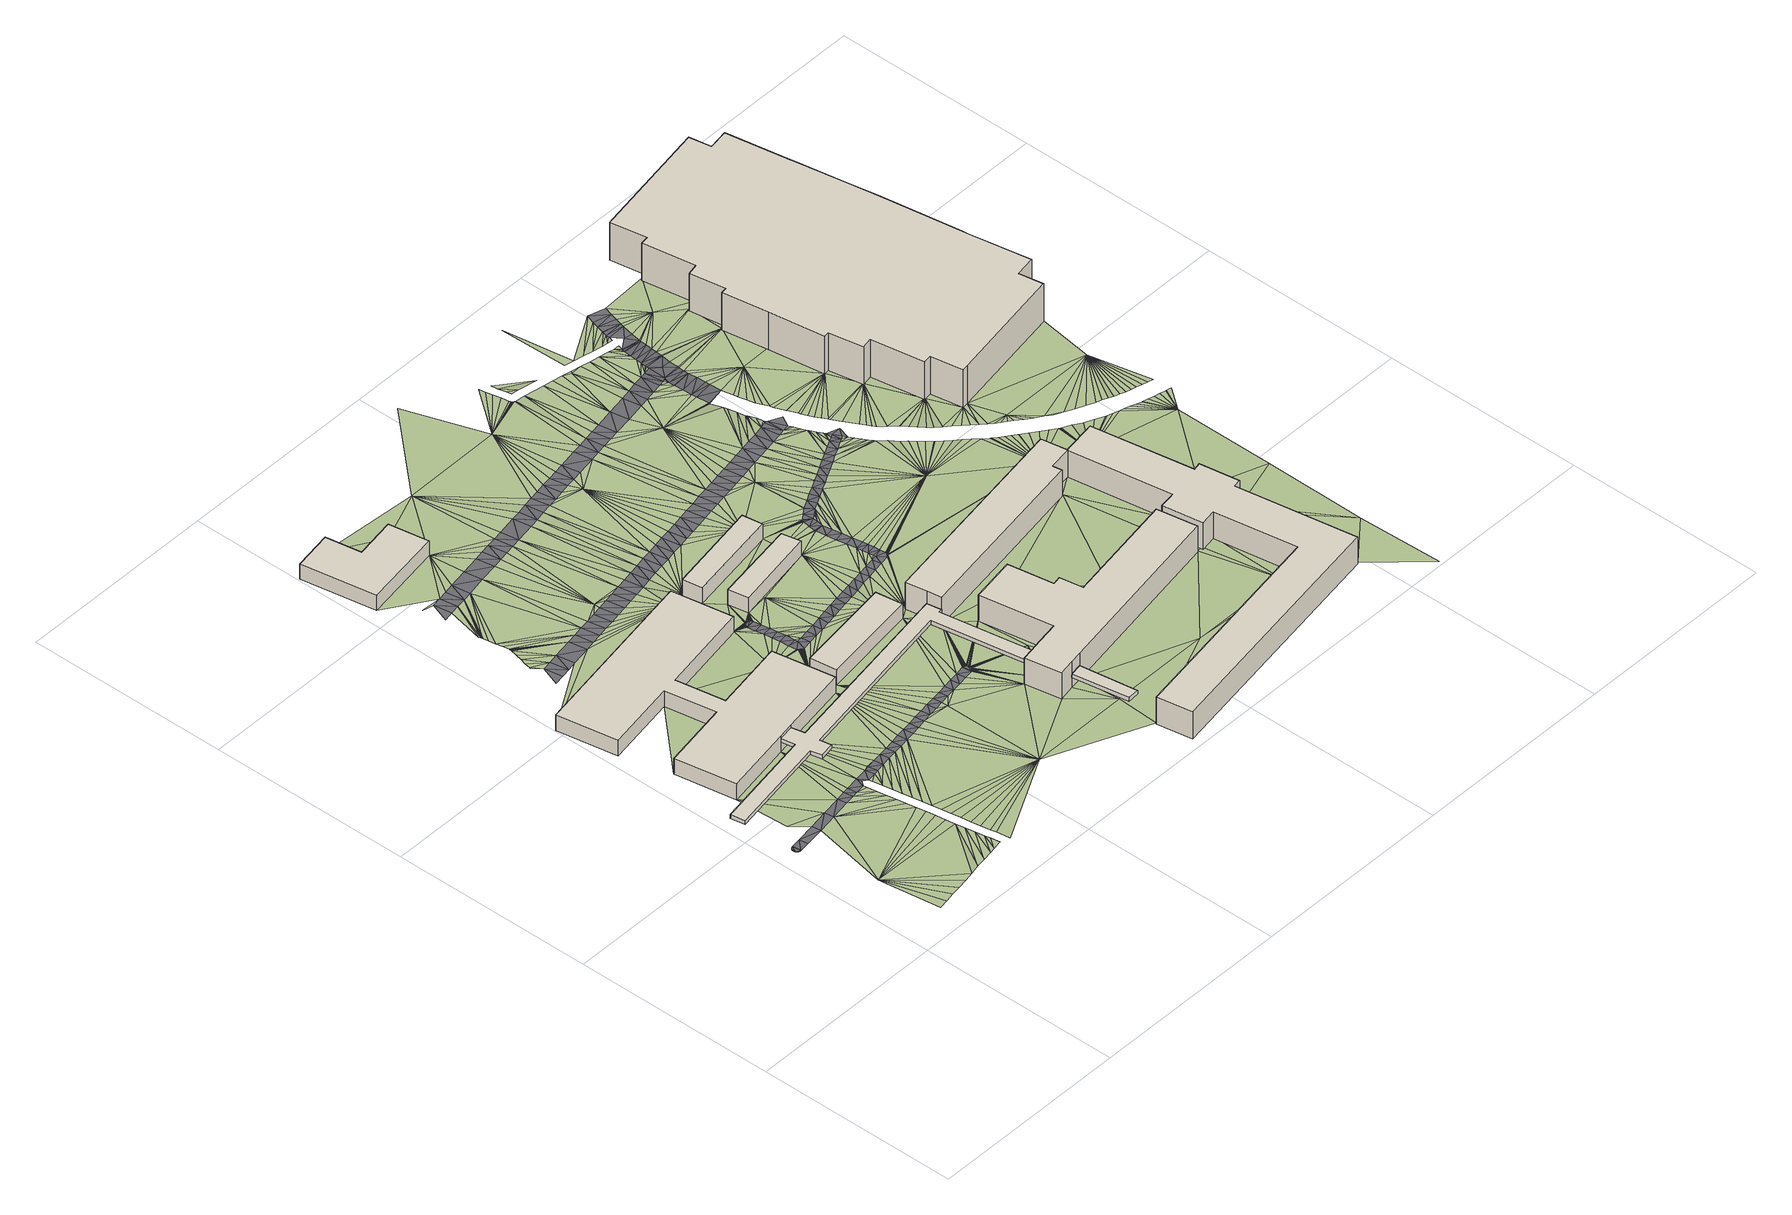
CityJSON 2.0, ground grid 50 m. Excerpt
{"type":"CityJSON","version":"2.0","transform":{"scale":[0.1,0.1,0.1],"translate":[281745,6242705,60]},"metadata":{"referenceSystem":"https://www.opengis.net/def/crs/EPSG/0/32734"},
"CityObjects":{
"building1":{"type":"Building","attributes":{"osm_building":"university","osm_building:levels":"1","osm_address":"HIV/AIDS Unit Bellville 7530 Cape Town","plus_code":"4FRW3J8Q+VHW","ground_height":61.25,"building_height":4.1,"roof_height":65.35},"geometry":[{"type":"Solid","lod":"1","boundaries":[[[[0,1,2,3]],[[1,4,5,2]],[[4,6,7,5]],[[6,8,9,7]],[[8,10,11,9]],[[10,12,13,11]],[[12,14,15,13]],[[14,16,17,15]],[[16,18,19,17]],[[18,20,21,19]],[[20,22,23,21]],[[22,24,25,23]],[[24,26,27,25]],[[26,0,3,27]],[[3,2,5,7,9,11,13,15,17,19,21,23,25,27]],[[26,24,22,20,18,16,14,12,10,8,6,4,1,0]]]]}]},
"building2":{"type":"Building","attributes":{"osm_building":"roof","osm_building:levels":"1","osm_layer":"1","ground_height":61.04,"bottom_roof_height":63.84,"top_roof_height":64.84},"geometry":[{"type":"Solid","lod":"1","boundaries":[[[[28,29,30,31]],[[29,32,33,30]],[[32,34,35,33]],[[34,36,37,35]],[[36,38,39,37]],[[38,40,41,39]],[[40,42,43,41]],[[42,44,45,43]],[[44,46,47,45]],[[46,48,49,47]],[[48,50,51,49]],[[50,52,53,51]],[[52,54,55,53]],[[54,56,57,55]],[[56,58,59,57]],[[58,28,31,59]],[[31,30,33,35,37,39,41,43,45,47,49,51,53,55,57,59]],[[58,56,54,52,50,48,46,44,42,40,38,36,34,32,29,28]]]]}]},
"building3":{"type":"Building","attributes":{"osm_building":"university","osm_building:levels":"1","osm_name":"Control Centre","osm_office":"security","osm_address":"Bellville 7530 Cape Town","plus_code":"4FRW3J9Q+5GH","ground_height":61.45,"building_height":4.1,"roof_height":65.55},"geometry":[{"type":"Solid","lod":"1","boundaries":[[[[60,61,62,63]],[[61,64,65,62]],[[64,66,67,65]],[[66,68,69,67]],[[68,70,71,69]],[[70,60,63,71]],[[63,62,65,67,69,71]],[[70,68,66,64,61,60]]]]}]},
"building4":{"type":"Building","attributes":{"osm_building":"yes","osm_building:levels":"1","osm_address":"Bellville 7530 Cape Town","plus_code":"4FRW3J8Q+VP5","ground_height":61.03,"building_height":4.1,"roof_height":65.13},"geometry":[{"type":"Solid","lod":"1","boundaries":[[[[72,73,74,75]],[[73,76,77,74]],[[76,78,79,77]],[[78,72,75,79]],[[75,74,77,79]],[[78,76,73,72]]]]}]},
"building5":{"type":"Building","attributes":{"osm_building":"roof","osm_building:levels":"1","osm_layer":"1","ground_height":61.07,"bottom_roof_height":63.87,"top_roof_height":64.87},"geometry":[{"type":"Solid","lod":"1","boundaries":[[[[80,81,82,83]],[[81,84,85,82]],[[84,86,87,85]],[[86,80,83,87]],[[83,82,85,87]],[[86,84,81,80]]]]}]},
"building6":{"type":"Building","attributes":{"osm_building":"yes","osm_building:levels":"1","osm_address":"Bellville 7530 Cape Town","plus_code":"4FRW3J8Q+XQ2","ground_height":61.28,"building_height":4.1,"roof_height":65.38},"geometry":[{"type":"Solid","lod":"1","boundaries":[[[[88,89,90,91]],[[89,92,93,90]],[[92,94,95,93]],[[94,88,91,95]],[[91,90,93,95]],[[94,92,89,88]]]]}]},
"building7":{"type":"Building","attributes":{"osm_building":"yes","osm_building:levels":"1","osm_address":"Bellville 7530 Cape Town","plus_code":"4FRW3J8Q+XPQ","ground_height":61.49,"building_height":4.1,"roof_height":65.59},"geometry":[{"type":"Solid","lod":"1","boundaries":[[[[96,97,98,99]],[[97,100,101,98]],[[100,102,103,101]],[[102,96,99,103]],[[99,98,101,103]],[[102,100,97,96]]]]}]},
"building8":{"type":"Building","attributes":{"osm_building":"dormitory","osm_building:levels":"2","osm_building:part":"yes","osm_layer":"1","osm_address":"Bellville 7530 Cape Town","plus_code":"4FRW3J8R+Q22","ground_height":61.25,"building_height":6.9,"roof_height":68.15},"geometry":[{"type":"Solid","lod":"1","boundaries":[[[[104,105,106,107]],[[105,108,109,106]],[[108,110,111,109]],[[110,112,113,111]],[[112,114,115,113]],[[114,116,117,115]],[[116,118,119,117]],[[118,120,121,119]],[[120,122,123,121]],[[122,124,125,123]],[[124,126,127,125]],[[126,128,129,127]],[[128,130,131,129]],[[130,104,107,131]],[[107,106,109,111,113,115,117,119,121,123,125,127,129,131]],[[130,128,126,124,122,120,118,116,114,112,110,108,105,104]]]]}]},
"building9":{"type":"Building","attributes":{"osm_building":"dormitory","osm_building:levels":"2","osm_building:part":"yes","osm_residential":"university","osm_address":"MGR 1 Residence Bellville 7530 Cape Town","plus_code":"4FRW3J8R+P3M","ground_height":61.3,"building_height":6.9,"roof_height":68.2},"geometry":[{"type":"Solid","lod":"1","boundaries":[[[[132,133,134,135]],[[133,136,137,134]],[[136,138,139,137]],[[138,140,141,139]],[[140,142,143,141]],[[142,144,145,143]],[[144,146,147,145]],[[146,148,149,147]],[[148,150,151,149]],[[150,152,153,151]],[[152,154,155,153]],[[154,156,157,155]],[[156,158,159,157]],[[158,160,161,159]],[[160,162,163,161]],[[162,164,165,163]],[[164,166,167,165]],[[166,168,169,167]],[[168,170,171,169]],[[170,172,173,171]],[[172,132,135,173]],[[135,134,137,139,141,143,145,147,149,151,153,155,157,159,161,163,165,167,169,171,173]],[[172,170,168,166,164,162,160,158,156,154,152,150,148,146,144,142,140,138,136,133,132]]]]}]},
"building10":{"type":"Building","attributes":{"osm_building":"university","osm_building:levels":"3","osm_address":"Administration Bellville 7530 Cape Town","plus_code":"4FRW3J9R+43G","ground_height":62.25,"building_height":9.7,"roof_height":71.95},"geometry":[{"type":"Solid","lod":"1","boundaries":[[[[174,175,176,177]],[[175,178,179,176]],[[178,180,181,179]],[[180,182,183,181]],[[182,184,185,183]],[[184,186,187,185]],[[186,188,189,187]],[[188,190,191,189]],[[190,192,193,191]],[[192,194,195,193]],[[194,196,197,195]],[[196,198,199,197]],[[198,200,201,199]],[[200,202,203,201]],[[202,204,205,203]],[[204,206,207,205]],[[206,208,209,207]],[[208,210,211,209]],[[210,212,213,211]],[[212,214,215,213]],[[214,216,217,215]],[[216,218,219,217]],[[218,220,221,219]],[[220,222,223,221]],[[222,224,225,223]],[[224,226,227,225]],[[226,228,229,227]],[[228,230,231,229]],[[230,232,233,231]],[[232,174,177,233]],[[177,176,179,181,183,185,187,189,191,193,195,197,199,201,203,205,207,209,211,213,215,217,219,221,223,225,227,229,231,233]],[[232,230,228,226,224,222,220,218,216,214,212,210,208,206,204,202,200,198,196,194,192,190,188,186,184,182,180,178,175,174]]]]}]},
"terrain1":{"type":"TINRelief","geometry":[{"type":"CompositeSurface","lod":"1","boundaries":[[[234,235,236]],[[235,237,236]],[[236,237,238]],[[236,238,239]],[[240,236,239]],[[241,236,242]],[[243,244,245]],[[10,243,245]],[[240,246,236]],[[242,236,247]],[[245,248,10]],[[240,249,246]],[[246,250,236]],[[250,251,236]],[[251,252,236]],[[247,236,252]],[[249,253,254]],[[253,255,256]],[[257,258,242]],[[248,12,10]],[[246,249,254]],[[259,260,255]],[[256,254,253]],[[255,260,256]],[[247,261,242]],[[259,262,263]],[[263,260,259]],[[261,257,242]],[[263,262,264]],[[265,258,266]],[[266,258,257]],[[12,248,267]],[[268,269,265]],[[266,268,265]],[[270,8,6]],[[271,12,267]],[[268,272,269]],[[272,273,269]],[[271,274,12]],[[275,276,277]],[[275,277,278]],[[14,12,274]],[[276,279,280]],[[281,277,276]],[[274,282,14]],[[283,284,285]],[[286,287,279]],[[288,289,290]],[[291,292,286]],[[276,280,281]],[[291,293,294]],[[289,295,296]],[[295,289,288]],[[282,297,298]],[[14,282,298]],[[295,299,296]],[[300,293,301]],[[302,303,304]],[[280,279,287]],[[302,304,305]],[[306,298,297]],[[304,307,305]],[[14,298,306]],[[304,308,307]],[[304,309,308]],[[310,299,311]],[[309,304,312]],[[313,312,304]],[[295,311,299]],[[313,304,301]],[[311,314,310]],[[292,287,286]],[[306,315,14]],[[294,292,291]],[[316,14,315]],[[317,318,314]],[[318,317,319]],[[319,317,320]],[[317,321,320]],[[322,323,324]],[[317,314,311]],[[294,293,300]],[[321,325,326]],[[327,326,325]],[[328,324,329]],[[330,331,328]],[[328,329,330]],[[327,332,333]],[[334,323,322]],[[331,333,332]],[[285,335,283]],[[336,337,338]],[[325,321,317]],[[301,304,300]],[[322,324,328]],[[339,20,18]],[[14,316,16]],[[327,325,340]],[[328,331,332]],[[327,340,332]],[[338,341,61]],[[316,342,16]],[[343,16,342]],[[300,304,344]],[[341,338,345]],[[346,16,343]],[[347,344,304]],[[332,340,348]],[[349,350,351]],[[352,16,346]],[[283,335,353]],[[341,345,354]],[[340,355,348]],[[356,339,18]],[[357,347,304]],[[358,16,352]],[[353,335,359]],[[354,360,341]],[[358,361,16]],[[348,355,362]],[[363,362,355]],[[364,359,335]],[[357,304,365]],[[361,366,16]],[[18,16,72]],[[72,16,366]],[[367,357,365]],[[368,362,363]],[[369,364,335]],[[366,361,370]],[[348,362,371]],[[372,341,360]],[[367,365,373]],[[362,368,374]],[[375,369,335]],[[376,366,370]],[[377,18,72]],[[373,365,378]],[[362,379,371]],[[349,380,350]],[[381,341,372]],[[362,374,382]],[[335,383,375]],[[376,384,366]],[[385,18,386]],[[387,18,385]],[[386,18,377]],[[388,18,387]],[[389,356,18]],[[388,390,18]],[[18,390,391]],[[377,72,392]],[[393,392,72]],[[394,393,72]],[[395,394,72]],[[378,365,396]],[[397,395,72]],[[18,391,389]],[[398,397,72]],[[72,399,398]],[[72,400,399]],[[400,72,401]],[[402,379,362]],[[72,403,401]],[[404,341,381]],[[72,405,403]],[[406,405,72]],[[407,362,382]],[[366,384,408]],[[406,72,409]],[[335,410,383]],[[304,120,365]],[[409,72,411]],[[380,349,341]],[[365,412,396]],[[402,362,413]],[[404,414,341]],[[413,362,407]],[[335,415,410]],[[356,389,416]],[[417,356,416]],[[417,418,356]],[[418,419,356]],[[419,420,356]],[[420,421,356]],[[421,422,356]],[[422,423,356]],[[423,424,356]],[[411,72,425]],[[424,426,356]],[[426,427,356]],[[427,428,356]],[[428,429,356]],[[356,429,430]],[[356,430,431]],[[431,432,356]],[[335,356,433]],[[335,434,415]],[[341,414,380]],[[425,72,435]],[[436,437,438]],[[94,356,432]],[[436,439,437]],[[304,122,120]],[[365,120,412]],[[434,335,440]],[[433,356,94]],[[433,440,335]],[[439,441,442]],[[432,443,94]],[[88,444,445]],[[443,446,94]],[[407,447,413]],[[439,436,441]],[[446,444,94]],[[448,88,445]],[[448,449,88]],[[407,450,447]],[[88,449,451]],[[304,452,122]],[[88,451,453]],[[453,454,88]],[[88,454,455]],[[88,456,457]],[[88,455,458]],[[88,458,459]],[[88,459,460]],[[460,461,88]],[[88,461,462]],[[456,88,463]],[[88,462,463]],[[464,366,408]],[[304,465,452]],[[442,466,467]],[[88,94,444]],[[468,434,440]],[[120,469,412]],[[466,442,441]],[[447,450,470]],[[467,471,457]],[[468,440,472]],[[473,380,414]],[[457,471,88]],[[120,474,469]],[[72,475,435]],[[466,471,467]],[[476,447,470]],[[477,464,408]],[[440,478,472]],[[474,120,479]],[[470,480,476]],[[380,473,481]],[[479,120,482]],[[120,483,482]],[[483,120,484]],[[484,120,485]],[[486,485,120]],[[487,486,120]],[[464,477,488]],[[489,478,440]],[[471,466,490]],[[491,492,493]],[[487,118,494]],[[494,118,495]],[[120,118,487]],[[496,495,118]],[[480,497,476]],[[498,497,480]],[[490,499,471]],[[500,380,481]],[[501,489,440]],[[124,122,452]],[[502,488,503]],[[435,475,504]],[[503,505,502]],[[94,506,433]],[[507,502,505]],[[507,508,502]],[[502,508,509]],[[502,509,510]],[[502,510,511]],[[471,499,512]],[[502,511,513]],[[513,514,502]],[[500,515,380]],[[502,514,516]],[[517,501,440]],[[518,496,519]],[[520,518,519]],[[498,521,497]],[[520,519,522]],[[523,522,519]],[[524,523,519]],[[524,519,525]],[[526,525,519]],[[527,504,475]],[[528,521,498]],[[529,124,452]],[[112,516,492]],[[112,492,491]],[[118,519,496]],[[112,491,530]],[[88,471,531]],[[112,530,532]],[[112,533,526]],[[112,532,533]],[[512,534,471]],[[535,380,515]],[[464,488,502]],[[527,475,536]],[[528,537,521]],[[116,519,118]],[[538,536,475]],[[517,440,539]],[[502,516,112]],[[519,112,526]],[[475,540,538]],[[534,531,471]],[[541,542,528]],[[543,475,464]],[[464,502,544]],[[542,537,528]],[[116,114,519]],[[464,544,543]],[[540,475,545]],[[94,546,506]],[[535,547,380]],[[542,541,548]],[[452,465,549]],[[534,550,531]],[[475,551,545]],[[552,537,542]],[[112,519,114]],[[475,543,553]],[[548,554,542]],[[549,529,452]],[[539,555,517]],[[550,556,531]],[[551,475,553]],[[557,552,542]],[[558,542,554]],[[559,531,556]],[[539,560,555]],[[561,547,535]],[[557,542,562]],[[547,563,380]],[[553,543,564]],[[542,558,565]],[[531,559,566]],[[567,560,539]],[[561,568,547]],[[110,502,112]],[[569,562,542]],[[564,543,570]],[[542,565,571]],[[547,568,572]],[[567,539,573]],[[569,542,574]],[[543,575,570]],[[571,576,542]],[[566,577,531]],[[578,547,572]],[[546,531,579]],[[575,543,580]],[[573,539,581]],[[543,582,580]],[[582,543,583]],[[583,543,584]],[[585,586,566]],[[587,506,546]],[[542,588,574]],[[578,589,547]],[[542,576,588]],[[590,539,506]],[[591,581,539]],[[592,585,593]],[[566,586,577]],[[594,531,577]],[[531,594,595]],[[596,585,592]],[[597,531,595]],[[586,585,596]],[[598,531,597]],[[579,531,598]],[[599,546,579]],[[600,601,593]],[[546,599,602]],[[592,593,601]],[[539,603,591]],[[604,546,602]],[[587,546,604]],[[605,547,589]],[[606,506,587]],[[607,506,606]],[[608,506,607]],[[609,506,608]],[[610,588,576]],[[611,506,609]],[[612,506,611]],[[612,590,506]],[[582,583,613]],[[614,539,590]],[[108,615,110]],[[588,610,616]],[[614,617,539]],[[605,618,547]],[[619,603,539]],[[620,616,610]],[[539,617,619]],[[465,621,549]],[[622,623,624]],[[616,620,625]],[[626,627,628]],[[627,622,624]],[[629,623,630]],[[615,631,110]],[[615,632,631]],[[618,633,547]],[[549,634,529]],[[628,627,624]],[[635,603,619]],[[630,636,637]],[[629,624,623]],[[638,502,110]],[[639,547,640]],[[640,547,641]],[[547,642,641]],[[642,547,643]],[[547,639,644]],[[645,643,547]],[[547,646,645]],[[547,647,646]],[[648,547,644]],[[547,633,647]],[[649,635,619]],[[547,648,650]],[[651,547,650]],[[652,619,617]],[[653,618,654]],[[629,630,655]],[[656,619,652]],[[657,658,620]],[[620,658,625]],[[633,618,653]],[[649,619,659]],[[637,655,630]],[[660,584,543]],[[661,662,663]],[[663,662,664]],[[664,662,665]],[[666,665,662]],[[662,667,666]],[[662,668,667]],[[669,668,662]],[[662,670,669]],[[662,671,670]],[[672,619,656]],[[671,662,673]],[[673,662,674]],[[675,654,676]],[[662,677,674]],[[657,678,658]],[[677,662,636]],[[653,654,675]],[[640,679,639]],[[659,619,680]],[[625,658,681]],[[672,682,619]],[[683,633,653]],[[675,676,684]],[[678,685,658]],[[658,686,681]],[[680,619,687]],[[682,688,619]],[[688,687,619]],[[658,685,689]],[[690,691,692]],[[690,692,693]],[[584,660,694]],[[694,660,661]],[[662,637,636]],[[695,675,684]],[[632,696,631]],[[686,658,697]],[[658,689,698]],[[699,693,700]],[[110,631,638]],[[684,701,695]],[[693,692,700]],[[688,702,687]],[[687,702,703]],[[658,698,704]],[[697,658,705]],[[706,703,702]],[[695,701,707]],[[637,662,708]],[[709,703,706]],[[710,707,701]],[[711,708,662]],[[712,709,706]],[[705,658,713]],[[714,634,549]],[[658,704,715]],[[716,701,717]],[[710,701,716]],[[718,711,662]],[[709,712,719]],[[621,714,549]],[[720,721,704]],[[662,661,660]],[[712,722,719]],[[662,723,718]],[[658,724,713]],[[716,717,725]],[[726,727,720]],[[716,728,710]],[[658,715,729]],[[658,729,730]],[[731,658,730]],[[658,731,732]],[[704,721,733]],[[704,733,715]],[[734,658,732]],[[734,724,658]],[[719,722,735]],[[736,716,725]],[[727,721,720]],[[631,696,638]],[[728,716,736]],[[726,737,738]],[[739,719,735]],[[740,727,726]],[[723,741,742]],[[738,740,726]],[[743,722,744]],[[745,713,746]],[[725,747,748]],[[736,725,748]],[[723,662,749]],[[750,738,737]],[[739,751,752]],[[753,737,754]],[[737,753,750]],[[722,743,735]],[[742,755,756]],[[713,724,746]],[[751,739,735]],[[754,757,753]],[[758,744,759]],[[757,760,753]],[[761,752,762]],[[763,764,765]],[[762,752,766]],[[743,744,758]],[[766,752,751]],[[767,768,745]],[[769,756,770]],[[741,723,771]],[[767,745,746]],[[723,749,771]],[[772,773,759]],[[758,759,774]],[[759,773,774]],[[747,775,748]],[[747,776,775]],[[755,742,741]],[[772,777,773]],[[769,778,779]],[[770,756,780]],[[781,777,772]],[[782,634,714]],[[768,767,783]],[[780,756,755]],[[784,768,783]],[[785,768,784]],[[778,769,770]],[[779,778,786]],[[785,784,787]],[[749,662,788]],[[696,634,789]],[[789,634,782]],[[787,784,790]],[[791,776,792]],[[662,793,788]],[[782,714,794]],[[795,775,776]],[[714,621,794]],[[662,796,793]],[[792,797,798]],[[792,798,799]],[[776,791,795]],[[799,791,792]],[[662,800,796]],[[662,801,800]],[[789,802,696]],[[775,803,804]],[[803,775,795]],[[764,805,806]],[[802,638,696]],[[807,801,662]],[[808,807,662]],[[809,808,662]],[[810,804,803]],[[811,805,812]],[[813,814,804]],[[810,813,804]],[[809,662,815]],[[816,817,818]],[[819,816,818]],[[813,820,814]],[[821,817,816]],[[822,823,812]],[[824,814,820]],[[662,825,815]],[[816,826,821]],[[816,819,827]],[[816,828,826]],[[824,829,814]],[[830,831,638]],[[816,832,828]],[[662,833,825]],[[834,832,816]],[[822,835,836]],[[834,816,837]],[[830,638,802]],[[662,660,838]],[[662,838,833]],[[816,839,837]],[[840,835,841]],[[842,812,823]],[[843,839,816]],[[836,844,822]],[[840,836,835]],[[845,846,827]],[[844,823,822]],[[847,846,845]],[[848,846,847]],[[811,806,805]],[[842,811,812]],[[846,848,849]],[[846,849,850]],[[850,851,846]],[[846,851,852]],[[853,854,855]],[[852,856,846]],[[846,856,857]],[[858,859,857]],[[859,858,860]],[[859,860,861]],[[859,861,862]],[[862,863,859]],[[863,864,859]],[[843,865,866]],[[827,846,816]],[[864,867,859]],[[866,865,868]],[[868,865,869]],[[870,869,865]],[[867,871,872]],[[870,865,873]],[[854,873,865]],[[871,874,872]],[[838,660,875]],[[876,855,877]],[[872,874,878]],[[660,879,875]],[[816,865,843]],[[880,876,877]],[[878,881,872]],[[880,877,882]],[[660,883,879]],[[846,857,859]],[[884,882,877]],[[885,855,854]],[[660,886,887]],[[881,888,872]],[[883,660,889]],[[890,872,888]],[[891,889,660]],[[892,884,877]],[[893,872,890]],[[894,891,660]],[[872,859,867]],[[877,895,892]],[[896,894,660]],[[877,897,895]],[[226,893,898]],[[660,899,896]],[[897,877,900]],[[901,226,898]],[[902,816,846]],[[660,903,899]],[[904,905,906]],[[901,907,226]],[[900,877,908]],[[877,855,885]],[[872,893,226]],[[909,903,660]],[[226,907,910]],[[865,816,902]],[[854,865,885]],[[660,887,911]],[[912,913,887]],[[914,905,904]],[[859,915,846]],[[660,911,909]],[[906,905,916]],[[228,910,917]],[[917,918,919]],[[872,920,859]],[[226,910,228]],[[921,919,918]],[[922,872,226]],[[228,917,919]],[[921,923,919]],[[923,924,919]],[[925,908,877]],[[926,911,887]],[[927,919,924]],[[887,928,926]],[[916,929,913]],[[930,928,887]],[[931,885,865]],[[927,932,919]],[[877,885,933]],[[919,932,934]],[[935,930,887]],[[905,929,916]],[[925,877,933]],[[887,936,935]],[[887,913,937]],[[887,938,936]],[[934,939,940]],[[938,887,941]],[[887,942,941]],[[887,943,942]],[[937,913,929]],[[228,919,944]],[[887,937,943]],[[919,934,944]],[[940,944,934]],[[944,940,945]],[[937,946,943]],[[944,945,947]],[[937,948,946]],[[947,949,944]],[[948,937,950]],[[951,950,937]],[[944,949,952]],[[953,951,937]],[[937,954,953]],[[955,944,952]],[[937,956,954]],[[955,957,944]],[[944,958,228]],[[959,956,937]],[[960,944,957]],[[960,961,944]],[[937,962,959]],[[963,962,937]],[[944,961,964]],[[963,937,965]],[[944,964,966]],[[966,967,944]],[[968,944,967]],[[944,968,969]],[[970,971,972]],[[972,973,970]]]}]},
"road1":{"type":"Road","attributes":{"osm_access":"private","osm_highway":"service","osm_is_in":"Bellville Campus, Cape Peninsula University of Technology, Bellville, Western Cape, South Africa","osm_lanes":"2","osm_maxspeed":"30","osm_name":"Achievers Way","osm_oneway":"yes","osm_surface":"asphalt"},"geometry":[{"type":"MultiSurface","lod":"1","boundaries":[[[974,975,288]],[[975,976,288]],[[288,976,295]],[[320,314,318]],[[321,314,320]],[[318,319,320]],[[295,976,311]],[[284,311,976]],[[311,284,283]],[[977,334,337]],[[311,283,317]],[[337,334,322]],[[322,338,337]],[[317,283,353]],[[322,328,338]],[[317,353,325]],[[338,328,345]],[[353,359,325]],[[354,345,328]],[[359,340,325]],[[328,332,354]],[[359,364,340]],[[364,355,340]],[[354,332,348]],[[369,355,364]],[[360,354,348]],[[369,363,355]],[[375,363,369]],[[375,368,363]],[[348,371,360]],[[375,383,368]],[[371,372,360]],[[368,383,374]],[[383,410,374]],[[372,371,379]],[[410,382,374]],[[372,379,381]],[[410,415,382]],[[379,404,381]],[[415,407,382]],[[404,379,402]],[[415,434,407]],[[402,413,404]],[[450,407,434]],[[404,413,414]],[[413,447,414]],[[434,470,450]],[[468,470,434]],[[414,447,473]],[[480,470,468]],[[472,480,468]],[[473,447,481]],[[447,476,481]],[[480,472,498]],[[472,478,498]],[[481,476,497]],[[498,478,528]],[[500,481,497]],[[528,478,489]],[[515,500,497]],[[541,528,489]],[[497,521,515]],[[489,501,541]],[[515,521,537]],[[541,501,548]],[[537,535,515]],[[517,548,501]],[[537,552,535]],[[517,554,548]],[[561,535,552]],[[554,517,555]],[[552,568,561]],[[558,554,555]],[[552,557,568]],[[555,560,558]],[[568,557,562]],[[560,565,558]],[[572,568,562]],[[560,567,565]],[[572,562,569]],[[565,567,573]],[[572,569,578]],[[573,571,565]],[[578,569,589]],[[581,571,573]],[[589,569,574]],[[571,581,576]],[[581,591,576]],[[589,574,588]],[[576,591,610]],[[589,588,605]],[[610,591,603]],[[610,603,620]],[[605,588,616]],[[635,620,603]],[[605,616,618]],[[620,635,657]],[[654,618,616]],[[654,616,625]],[[657,635,649]],[[649,678,657]],[[654,625,681]],[[676,654,681]],[[649,659,678]],[[678,659,685]],[[681,686,676]],[[684,676,686]],[[685,659,680]],[[689,685,680]],[[701,684,686]],[[689,680,687]],[[698,689,687]],[[701,686,697]],[[687,704,698]],[[704,687,703]],[[717,701,697]],[[704,703,709]],[[720,704,709]],[[717,697,705]],[[709,726,720]],[[719,726,709]],[[717,705,725]],[[705,713,725]],[[726,719,737]],[[737,719,739]],[[745,725,713]],[[747,725,745]],[[739,752,737]],[[754,737,752]],[[754,752,978]],[[745,776,747]],[[754,978,757]],[[978,752,761]],[[745,768,776]],[[761,979,978]],[[785,776,768]],[[785,792,776]],[[792,785,980]],[[980,785,787]],[[980,797,792]],[[981,797,980]]]}]},
"road2":{"type":"Road","attributes":{"osm_highway":"service","osm_lanes":"1","osm_surface":"asphalt"},"geometry":[{"type":"MultiSurface","lod":"1","boundaries":[[[982,983,984]],[[985,986,982]],[[984,985,982]],[[983,987,988]],[[989,983,990]],[[991,990,983]],[[983,992,991]],[[993,991,992]],[[994,988,995]],[[988,996,992]],[[996,988,994]],[[983,988,992]],[[982,997,998]],[[999,1000,1001]],[[1001,1002,999]],[[1000,998,1001]],[[1003,1004,998]],[[998,1005,1001]],[[998,1000,1003]],[[998,987,982]],[[1005,998,997]],[[1006,1007,988]],[[1005,1008,1009]],[[997,1008,1005]],[[1010,1006,988]],[[998,1011,987]],[[241,1012,1013]],[[1011,1013,1012]],[[245,241,242]],[[987,983,982]],[[1010,988,1014]],[[1015,1016,987]],[[988,987,1014]],[[1011,1015,987]],[[241,245,244]],[[244,1012,241]],[[1012,1015,1011]],[[242,258,248]],[[245,242,248]],[[267,248,265]],[[248,258,265]],[[267,269,271]],[[271,269,273]],[[277,282,278]],[[278,274,1017]],[[282,277,281]],[[1017,274,273]],[[271,273,274]],[[282,281,297]],[[278,282,274]],[[280,287,315]],[[315,306,280]],[[292,316,315]],[[292,315,287]],[[280,306,297]],[[297,281,280]],[[269,267,265]],[[294,342,316]],[[343,342,300]],[[300,342,294]],[[346,300,344]],[[352,347,357]],[[346,344,347]],[[358,357,367]],[[343,300,346]],[[352,357,358]],[[347,352,346]],[[373,378,370]],[[361,367,370]],[[376,370,378]],[[378,396,376]],[[361,358,367]],[[373,370,367]],[[396,412,384]],[[412,469,477]],[[469,474,488]],[[479,488,474]],[[505,479,483]],[[484,485,483]],[[487,483,485]],[[487,495,483]],[[495,518,483]],[[495,487,494]],[[485,486,487]],[[483,479,482]],[[396,384,376]],[[518,495,496]],[[469,488,477]],[[479,503,488]],[[477,408,412]],[[493,530,491]],[[492,516,493]],[[503,479,505]],[[384,412,408]],[[514,493,516]],[[483,493,507]],[[509,508,507]],[[507,505,483]],[[514,513,511]],[[510,509,507]],[[507,511,510]],[[507,514,511]],[[514,507,493]],[[493,522,533]],[[532,493,533]],[[518,520,522]],[[532,530,493]],[[522,523,524]],[[533,525,526]],[[533,524,525]],[[524,533,522]],[[493,483,522]],[[483,518,522]],[[316,292,294]]]}]},
"road3":{"type":"Road","attributes":{"osm_highway":"service","osm_lanes":"1","osm_surface":"asphalt"},"geometry":[{"type":"MultiSurface","lod":"1","boundaries":[[[397,398,399]],[[403,405,401]],[[387,405,406]],[[401,405,400]],[[397,399,405]],[[405,399,400]],[[409,387,406]],[[387,385,386]],[[386,394,405]],[[438,388,387]],[[437,439,390]],[[377,392,386]],[[394,395,397]],[[405,394,397]],[[393,394,392]],[[387,386,405]],[[386,392,394]],[[388,437,390]],[[390,439,391]],[[438,387,409]],[[436,438,411]],[[411,438,409]],[[436,411,425]],[[441,436,425]],[[441,425,466]],[[438,437,388]],[[490,435,504]],[[527,490,504]],[[536,538,512]],[[527,536,512]],[[435,466,425]],[[540,534,538]],[[527,499,490]],[[499,527,512]],[[534,512,538]],[[534,540,550]],[[466,435,490]],[[559,551,566]],[[545,551,559]],[[545,559,556]],[[553,566,551]],[[585,553,564]],[[556,550,540]],[[556,540,545]],[[420,419,418]],[[418,424,421]],[[418,421,420]],[[422,421,424]],[[418,428,424]],[[426,428,427]],[[458,428,418]],[[418,417,456]],[[422,424,423]],[[424,428,426]],[[457,417,416]],[[428,430,429]],[[430,428,458]],[[430,432,431]],[[432,430,443]],[[430,446,443]],[[416,389,467]],[[460,458,461]],[[456,417,457]],[[461,463,462]],[[461,458,456]],[[461,456,463]],[[460,459,458]],[[442,391,439]],[[585,566,553]],[[418,456,458]],[[416,467,457]],[[467,389,442]],[[445,446,449]],[[449,446,455]],[[445,449,448]],[[446,445,444]],[[451,449,455]],[[453,455,454]],[[453,451,455]],[[455,446,458]],[[430,458,446]],[[391,442,389]],[[585,564,593]],[[570,593,564]],[[600,593,570]],[[577,586,636]],[[594,577,636]],[[586,677,636]],[[670,600,575]],[[575,600,570]],[[601,600,671]],[[592,601,671]],[[674,596,592]],[[586,596,674]],[[594,636,630]],[[622,599,579]],[[622,598,597]],[[598,622,579]],[[599,622,602]],[[604,602,626]],[[622,597,595]],[[595,623,622]],[[623,595,630]],[[604,626,608]],[[627,626,602]],[[622,627,602]],[[595,594,630]],[[614,626,628]],[[613,575,580]],[[613,583,584]],[[670,575,613]],[[670,613,584]],[[694,661,584]],[[584,661,664]],[[661,663,664]],[[671,673,592]],[[674,592,673]],[[670,671,600]],[[674,677,586]],[[670,584,664]],[[666,667,664]],[[667,670,664]],[[670,668,669]],[[668,670,667]],[[664,665,666]],[[580,582,613]],[[587,607,606]],[[587,604,607]],[[608,611,609]],[[611,608,626]],[[604,608,607]],[[611,590,612]],[[590,611,626]],[[626,614,590]],[[624,617,614]],[[656,624,629]],[[624,614,628]],[[624,652,617]],[[629,655,656]],[[624,656,652]],[[655,672,656]],[[672,655,682]],[[655,637,682]],[[682,708,688]],[[702,708,711]],[[702,688,708]],[[706,702,711]],[[711,718,706]],[[708,682,637]],[[723,742,712]],[[723,712,706]],[[722,712,742]],[[756,744,722]],[[722,742,756]],[[756,769,759]],[[772,759,779]],[[779,759,769]],[[781,779,786]],[[778,1018,786]],[[756,759,744]],[[779,781,772]],[[781,786,1018]],[[781,1018,777]],[[706,718,723]]]}]},
"road4":{"type":"Road","attributes":{"osm_access":"private","osm_highway":"service","osm_is_in":"Bellville Campus, Cape Peninsula University of Technology, Bellville, Western Cape, South Africa","osm_lanes":"2","osm_maxspeed":"30","osm_name":"Business Way"},"geometry":[{"type":"MultiSurface","lod":"1","boundaries":[[[767,839,783]],[[828,734,732]],[[837,746,724]],[[839,767,746]],[[724,734,832]],[[980,784,843]],[[980,787,790]],[[980,790,784]],[[839,784,783]],[[828,732,731]],[[837,839,746]],[[843,866,980]],[[866,868,980]],[[837,724,834]],[[834,724,832]],[[839,843,784]],[[868,869,981]],[[981,980,868]],[[832,734,828]]]}]},
"road5":{"type":"Road","attributes":{"osm_access":"private","osm_highway":"service","osm_is_in":"Bellville Campus, Cape Peninsula University of Technology, Bellville, Western Cape, South Africa","osm_lanes":"2","osm_maxspeed":"30","osm_name":"Business Way","osm_surface":"asphalt"},"geometry":[{"type":"MultiSurface","lod":"1","boundaries":[[[981,798,797]],[[799,798,870]],[[873,791,799]],[[798,981,870]],[[791,853,795]],[[870,873,799]],[[981,869,870]],[[876,803,795]],[[791,873,854]],[[880,810,803]],[[853,791,854]],[[813,810,880]],[[820,813,880]],[[882,824,820]],[[876,795,853]],[[876,880,803]],[[882,1019,824]],[[880,882,820]],[[853,855,876]],[[840,892,836]],[[892,840,1019]],[[882,884,1019]],[[844,836,895]],[[895,823,844]],[[823,895,842]],[[884,892,1019]],[[836,892,895]],[[811,842,900]],[[897,842,895]],[[811,900,806]],[[900,842,897]],[[900,908,806]]]}]}
},
"vertices":[
[2,1020,10],[28,871,10],[28,871,53],[2,1020,53],[205,902,10],[205,902,53],[227,778,10],[227,778,53],[62,749,10],[62,749,53],[88,600,10],[88,600,53],[258,630,10],[258,630,53],[297,637,10],[297,637,53],[470,667,10],[470,667,53],[443,819,10],[443,819,53],[266,788,10],[266,788,53],[245,907,10],[245,907,53],[471,947,10],[471,947,53],[445,1097,10],[445,1097,53],
[19,516,38],[269,559,38],[269,559,48],[19,516,48],[275,532,38],[275,532,48],[312,538,38],[312,538,48],[307,567,38],[307,567,48],[734,640,38],[734,640,48],[775,400,38],[775,400,48],[807,406,38],[807,406,48],[766,645,38],[766,645,48],[774,646,38],[774,646,48],[768,682,38],[768,682,48],[304,604,38],[304,604,48],[297,637,38],[297,637,48],[258,630,38],[258,630,48],[263,595,38],[263,595,48],[13,551,38],[13,551,48],
[1,1720,14],[32,1537,14],[32,1537,55],[1,1720,55],[230,1569,14],[230,1569,55],[213,1666,14],[213,1666,55],[112,1649,14],[112,1649,55],[97,1736,14],[97,1736,55],
[480,747,10],[489,681,10],[489,681,51],[480,747,51],[732,716,10],[732,716,51],[722,781,10],[722,781,51],
[802,314,39],[825,177,39],[825,177,49],[802,314,49],[853,179,39],[853,179,49],[832,319,39],[832,319,49],
[534,962,13],[737,998,13],[737,998,54],[534,962,54],[727,1044,13],[727,1044,54],[524,1011,13],[524,1011,54],
[714,1140,13],[484,1100,13],[484,1100,56],[714,1140,56],[492,1053,13],[492,1053,56],[722,1091,13],[722,1091,56],
[990,449,11],[980,506,11],[980,506,82],[990,449,82],[959,502,11],[959,502,82],[940,613,11],[940,613,82],[829,594,11],[829,594,82],[860,415,11],[860,415,82],[807,406,11],[807,406,82],[775,400,11],[775,400,82],[746,395,11],[746,395,82],[762,307,11],[762,307,82],[802,314,11],[802,314,82],[832,319,11],[832,319,82],[1287,399,11],[1287,399,82],[1270,497,11],[1270,497,82],
[1286,755,8],[1275,818,8],[1275,818,82],[1286,755,82],[759,733,8],[759,733,82],[768,682,8],[768,682,82],[774,646,8],[774,646,82],[1232,722,8],[1232,722,82],[1228,744,8],[1228,744,82],[1284,753,8],[1284,753,82],[1326,502,8],[1326,502,82],[1286,496,8],[1286,496,82],[1302,397,8],[1302,397,82],[1341,404,8],[1341,404,82],[1375,202,8],[1375,202,82],[835,112,8],[835,112,82],[850,26,8],[850,26,82],[1479,131,8],[1479,131,82],[1430,424,8],[1430,424,82],[1449,427,8],[1449,427,82],[1433,524,8],[1433,524,82],[1414,520,8],[1414,520,82],[1372,769,8],[1372,769,82],
[1645,1171,17],[1618,1323,17],[1618,1323,120],[1645,1171,120],[1616,1336,17],[1616,1336,120],[1593,1482,17],[1593,1482,120],[1584,1539,17],[1584,1539,120],[1572,1608,17],[1572,1608,120],[1549,1737,17],[1549,1737,120],[1547,1746,17],[1547,1746,120],[1520,1902,17],[1520,1902,120],[1471,1894,17],[1471,1894,120],[1461,1948,17],[1461,1948,120],[1169,1897,17],[1169,1897,120],[1157,1895,17],[1157,1895,120],[1172,1806,17],[1172,1806,120],[1152,1803,17],[1152,1803,120],[1174,1674,17],[1174,1674,120],[1147,1668,17],[1147,1668,120],[1161,1581,17],[1161,1581,120],[1147,1579,17],[1147,1579,120],[1166,1468,17],[1166,1468,120],[1186,1331,17],[1186,1331,120],[1199,1333,17],[1199,1333,120],[1214,1250,17],[1214,1250,120],[1241,1255,17],[1241,1255,120],[1263,1125,17],[1263,1125,120],[1283,1128,17],[1283,1128,120],[1297,1050,17],[1297,1050,120],[1311,1052,17],[1311,1052,120],[1605,1103,17],[1605,1103,120],[1595,1162,17],[1595,1162,120],
[118,68,8],[142,72,8],[95,218,10],[166,77,8],[190,81,8],[215,85,8],[239,90,8],[132,408,10],[181,416,10],[95,468,10],[129,430,10],[177,438,10],[330,215,10],[314,308,10],[226,446,10],[263,94,10],[326,238,10],[322,262,10],[318,285,10],[287,98,10],[334,192,10],[311,102,10],[338,168,10],[306,355,10],[230,424,10],[326,105,10],[342,145,10],[310,332,10],[348,109,10],[345,131,10],[349,109,10],[254,428,10],[302,378,10],[250,450,10],[298,402,10],[268,431,10],[205,902,12],[265,452,10],[294,425,10],[292,434,10],[299,458,10],[315,429,10],[320,405,10],[335,441,10],[314,438,10],[324,382,10],[369,447,10],[347,443,10],[331,463,10],[230,1135,13],[181,1126,13],[2,1020,12],[328,359,10],[392,451,10],[125,1161,13],[109,1186,13],[108,1184,13],[332,335,10],[414,455,10],[336,312,10],[436,458,10],[149,1165,13],[112,1201,13],[343,465,10],[343,468,10],[116,1216,13],[459,462,10],[340,289,10],[367,135,10],[372,102,10],[592,218,10],[364,149,10],[366,469,10],[360,172,10],[356,195,10],[352,219,10],[120,1232,13],[173,1170,13],[348,242,10],[344,265,10],[123,1247,13],[388,472,10],[410,476,10],[222,1179,13],[124,1249,13],[124,1251,13],[124,1254,13],[124,1256,13],[152,1421,14],[110,1326,13],[111,1324,13],[246,1183,13],[121,1271,13],[118,1287,13],[176,1425,14],[112,1322,13],[112,1320,13],[113,1318,13],[199,1429,14],[115,1303,13],[128,1417,14],[445,1097,13],[95,1467,14],[121,1460,14],[144,1464,14],[245,908,12],[271,1188,13],[230,1569,15],[433,480,10],[455,484,10],[481,465,10],[168,1468,14],[477,487,10],[503,469,10],[247,1438,15],[213,1666,15],[97,1736,15],[112,1649,15],[500,491,10],[254,1140,13],[192,1473,14],[295,1192,13],[471,947,13],[525,473,10],[522,495,10],[279,1145,13],[239,1481,15],[544,498,10],[343,1217,13],[319,1197,13],[303,1149,13],[592,468,10],[489,682,10],[548,477,10],[343,1201,13],[327,1153,13],[567,502,10],[294,1446,15],[286,1489,15],[570,480,10],[368,1206,13],[352,1158,13],[589,506,10],[518,812,10],[592,484,10],[318,1450,15],[343,1717,16],[310,1494,15],[392,1210,13],[376,1162,13],[611,509,10],[517,814,10],[518,813,10],[517,815,10],[514,835,10],[505,895,13],[511,855,13],[508,875,13],[519,811,10],[519,810,10],[520,809,10],[521,808,10],[615,488,10],[522,808,10],[522,807,10],[523,807,10],[525,806,10],[526,806,10],[341,1454,15],[527,806,10],[333,1498,15],[528,806,10],[529,806,10],[416,1215,13],[633,513,10],[530,806,10],[400,1167,13],[553,810,10],[637,491,10],[365,1459,15],[357,1502,15],[424,1172,13],[501,915,13],[498,934,13],[498,935,13],[498,937,13],[498,938,13],[498,939,13],[499,940,13],[499,941,13],[500,942,13],[576,814,10],[500,943,13],[501,943,13],[502,944,13],[502,945,13],[503,945,13],[504,946,13],[505,947,13],[492,1052,13],[449,1176,13],[598,818,10],[549,832,10],[536,838,10],[537,830,10],[532,858,13],[484,1100,15],[572,836,10],[529,878,13],[506,947,13],[508,947,13],[510,947,13],[507,947,13],[388,1463,15],[512,947,13],[513,947,13],[441,1219,13],[514,946,13],[840,218,11],[515,946,13],[515,945,13],[516,944,13],[520,938,13],[523,918,13],[517,944,13],[518,943,13],[518,942,13],[519,941,13],[519,940,13],[520,939,13],[732,716,11],[835,112,11],[595,840,10],[526,898,13],[473,1181,15],[659,495,10],[465,1224,13],[592,968,13],[497,1185,15],[381,1506,15],[682,499,10],[722,781,11],[436,1471,15],[656,517,10],[522,1190,15],[704,502,10],[489,1228,15],[428,1515,15],[705,502,10],[706,503,10],[707,503,10],[708,504,10],[709,504,10],[710,505,10],[678,520,10],[546,1194,15],[618,844,13],[712,519,10],[710,521,10],[711,520,10],[710,506,10],[711,507,10],[712,508,10],[459,1475,15],[514,1233,15],[640,848,13],[452,1519,15],[570,1199,15],[774,646,11],[700,524,10],[621,822,10],[701,524,10],[722,1091,14],[702,524,10],[703,524,10],[705,524,10],[706,524,10],[707,523,10],[663,852,13],[708,523,10],[708,522,10],[475,1523,17],[709,521,10],[595,1203,15],[712,509,10],[840,468,11],[712,510,10],[483,1480,17],[713,511,10],[713,512,10],[713,513,10],[713,514,10],[713,515,10],[644,826,10],[538,1237,15],[832,320,11],[712,518,10],[738,998,14],[712,517,10],[713,516,10],[686,856,13],[499,1527,17],[667,830,10],[507,1484,17],[690,834,10],[714,1140,15],[713,838,10],[562,1242,15],[592,1467,17],[760,732,11],[768,682,11],[736,842,11],[727,1044,14],[592,1717,19],[587,1247,15],[1089,218,11],[709,860,13],[758,847,14],[530,1488,17],[781,850,14],[611,1251,15],[619,1208,15],[732,864,14],[554,1492,17],[635,1255,15],[755,868,14],[643,1212,15],[522,1531,17],[578,1497,17],[523,1914,19],[804,855,14],[660,1260,15],[777,872,14],[668,1217,15],[546,1536,17],[601,1501,17],[827,859,14],[684,1265,15],[570,1540,17],[692,1221,15],[625,1505,17],[850,863,14],[708,1269,15],[825,952,14],[593,1544,17],[813,1027,14],[851,863,14],[716,1226,15],[852,863,14],[854,864,14],[855,865,14],[800,876,14],[829,928,14],[818,1063,14],[672,1513,17],[617,1548,17],[822,1070,14],[740,1230,16],[833,900,14],[823,880,14],[821,976,14],[817,1000,14],[831,914,14],[813,1025,14],[813,1026,14],[813,1028,14],[836,882,14],[835,886,14],[815,1045,14],[765,1235,16],[818,1062,14],[664,1557,17],[818,1064,14],[819,1065,14],[819,1066,14],[820,1067,14],[732,1274,16],[821,1068,14],[821,1069,14],[853,864,14],[836,1080,14],[980,506,12],[696,1518,17],[850,1090,14],[688,1561,17],[840,1217,16],[757,1278,16],[1375,202,12],[835,1027,14],[839,1004,14],[862,1072,14],[719,1522,18],[839,1055,14],[837,1042,14],[849,1062,14],[880,1081,14],[843,980,14],[1089,468,12],[990,448,12],[698,1749,19],[1287,399,13],[789,1239,16],[847,956,14],[917,1100,16],[1232,722,15],[691,1757,19],[692,1755,19],[692,1754,19],[693,1753,19],[694,1752,19],[688,1777,19],[695,1751,19],[696,1750,19],[697,1749,19],[684,1796,19],[813,1244,16],[680,1812,19],[677,1829,19],[851,1091,14],[700,1748,19],[712,1565,17],[898,1090,14],[870,1100,16],[781,1283,16],[840,1467,19],[838,1248,16],[1275,818,15],[857,867,14],[1089,968,16],[857,868,14],[858,869,14],[858,870,14],[859,871,14],[859,872,14],[859,873,14],[859,874,14],[859,875,14],[857,889,14],[888,1110,16],[855,903,14],[853,917,14],[724,1744,21],[735,1569,18],[851,931,14],[805,1287,16],[692,1756,19],[862,1253,16],[743,1526,18],[907,1119,16],[699,1749,19],[759,1573,18],[830,1292,16],[767,1530,18],[886,1258,16],[926,1129,16],[854,1296,16],[709,1781,19],[712,1769,19],[728,1766,21],[705,1801,19],[856,866,14],[772,1735,21],[1270,497,13],[814,1538,18],[878,1301,16],[702,1817,19],[776,1757,21],[806,1582,18],[944,1138,16],[910,1262,16],[902,1305,16],[861,1547,18],[963,1148,16],[796,1731,21],[936,1109,16],[935,1267,16],[820,1727,21],[954,1119,16],[982,1158,18],[885,1551,18],[1338,218,12],[967,1415,21],[840,1717,21],[853,1590,18],[973,1128,18],[959,1271,16],[927,1310,16],[974,1384,21],[1000,1167,18],[992,1138,18],[957,1493,18],[877,1594,21],[951,1314,16],[978,1364,21],[843,1722,21],[960,1445,18],[960,1446,18],[960,1447,18],[960,1448,18],[969,1405,21],[958,1480,18],[1030,1241,18],[867,1718,21],[975,1319,18],[980,1360,21],[983,1275,18],[979,1362,21],[1097,1119,18],[1010,1148,18],[1032,1239,18],[1019,1177,18],[909,1556,18],[955,1515,18],[901,1599,21],[891,1713,21],[1100,1115,18],[987,1344,21],[1025,1255,18],[998,1278,18],[994,1328,18],[990,1322,18],[1091,1130,18],[1029,1157,18],[995,1322,18],[1039,1225,18],[1037,1186,18],[996,1323,18],[1014,1281,18],[1017,1275,18],[848,1744,21],[871,1740,21],[843,1912,22],[1019,1270,18],[954,1537,18],[933,1560,18],[1047,1167,18],[1077,1154,18],[1098,1117,18],[1047,1191,18],[1048,1207,18],[1046,1212,18],[915,1709,21],[925,1603,21],[1050,1205,18],[1071,1166,18],[1057,1172,18],[1085,1141,18],[1055,1195,18],[1302,398,13],[954,1538,18],[954,1552,18],[947,1563,18],[1065,1176,18],[953,1564,18],[1117,1097,18],[1286,496,13],[955,1564,18],[958,1633,21],[939,1606,21],[1133,1079,16],[1341,404,13],[959,1647,21],[1145,1066,16],[956,1609,21],[957,1616,21],[957,1620,21],[1156,1053,16],[1167,1039,16],[1326,502,13],[960,1663,21],[939,1705,21],[895,1735,21],[992,1809,23],[1178,1026,16],[1180,1024,16],[1194,1011,16],[962,1680,21],[985,1788,23],[919,1731,21],[962,1682,21],[953,1702,21],[1207,998,16],[1089,1467,21],[1017,1394,21],[1021,1376,21],[1027,1362,21],[963,1687,21],[1012,1414,21],[943,1726,21],[975,1753,23],[963,1689,21],[1221,985,17],[1010,1425,21],[1034,1347,21],[1003,1453,21],[965,1700,23],[1284,753,15],[1228,744,15],[1002,1483,21],[1235,972,17],[1001,1495,21],[957,1724,21],[973,1741,23],[1000,1517,21],[1248,958,17],[998,1539,21],[971,1732,23],[969,1722,23],[980,1771,23],[998,1551,21],[975,1752,23],[1037,1340,18],[1186,1331,18],[1048,1315,18],[1048,1314,18],[1058,1291,18],[1060,1286,18],[1066,1272,18],[1071,1258,18],[1003,1643,23],[1002,1630,23],[1003,1644,23],[1078,1246,18],[1085,1233,18],[1087,1228,18],[1213,1250,20],[1099,1206,18],[1116,1175,18],[1123,1162,18],[1129,1152,18],[1134,1144,18],[1147,1579,21],[998,1564,21],[1149,1127,18],[999,1567,21],[999,1590,21],[1001,1613,23],[1166,1109,18],[1263,1125,20],[1001,1616,23],[1167,1108,18],[1262,945,17],[1004,1660,23],[1089,1717,23],[1178,1094,18],[1264,944,17],[1005,1675,23],[1190,1081,16],[1006,1679,23],[1275,935,17],[1010,1703,23],[1147,1668,23],[1286,755,15],[1372,769,15],[1201,1067,16],[1286,927,17],[1211,1055,16],[1297,918,17],[1016,1733,23],[1224,1042,17],[1309,910,17],[1018,1742,23],[1309,909,17],[1023,1758,23],[1238,1030,17],[1326,897,17],[1028,1776,23],[1252,1016,17],[1166,1468,21],[1344,884,17],[1479,130,12],[1586,218,12],[1430,424,13],[1265,1003,17],[1034,1797,23],[1361,872,17],[1279,990,17],[1378,860,17],[1414,520,13],[1433,523,13],[1593,8,11],[1199,1333,18],[1449,427,13],[1292,978,17],[1302,970,17],[1338,968,17],[1241,1255,20],[1313,962,17],[1283,1128,20],[1324,953,17],[1335,945,17],[1152,1803,23],[1380,858,17],[1352,932,17],[1382,857,17],[1586,468,14],[1404,847,17],[1162,1581,21],[1369,920,17],[1174,1674,23],[1387,908,17],[1426,836,15],[1449,826,15],[1586,718,15],[1471,815,15],[1402,896,17],[1423,887,17],[1474,814,15],[1488,810,15],[1503,805,15],[1586,968,16],[1445,876,17],[1516,801,15],[1468,866,17],[1529,797,15],[1488,856,17],[1542,792,15],[1555,788,15],[1502,852,17],[1557,788,15],[1570,785,15],[1516,847,17],[1584,781,15],[1529,843,15],[1605,1103,18],[1598,778,15],[1542,839,15],[1555,834,15],[1611,774,15],[1613,774,15],[1568,830,15],[1626,772,15],[1581,827,15],[1595,824,15],[1608,820,15],[1621,817,15],[1549,1737,24],[1572,1608,24],[1586,1717,24],[1547,1746,24],
[108,1113,13],[133,1117,13],[157,1122,13],[105,1412,14],[997,1322,18],[1028,1306,18],[958,1568,18],[977,1591,21],
[48,402,10],[47,406,10],[47,405,10],[47,404,10],[48,403,10],[54,418,10],[49,415,10],[47,407,10],[47,408,10],[47,409,10],[47,411,10],[47,410,10],[48,413,10],[49,414,10],[48,412,10],[49,401,10],[58,397,10],[54,397,10],[55,397,10],[52,398,10],[53,398,10],[56,397,10],[57,397,10],[51,399,10],[51,416,10],[50,416,10],[50,400,10],[50,399,10],[52,417,10],[59,397,10],[80,422,10],[84,401,10],[53,417,10],[56,418,10],[55,418,10],[301,446,10],
[1080,1196,18],
[989,1707,23]
]}
